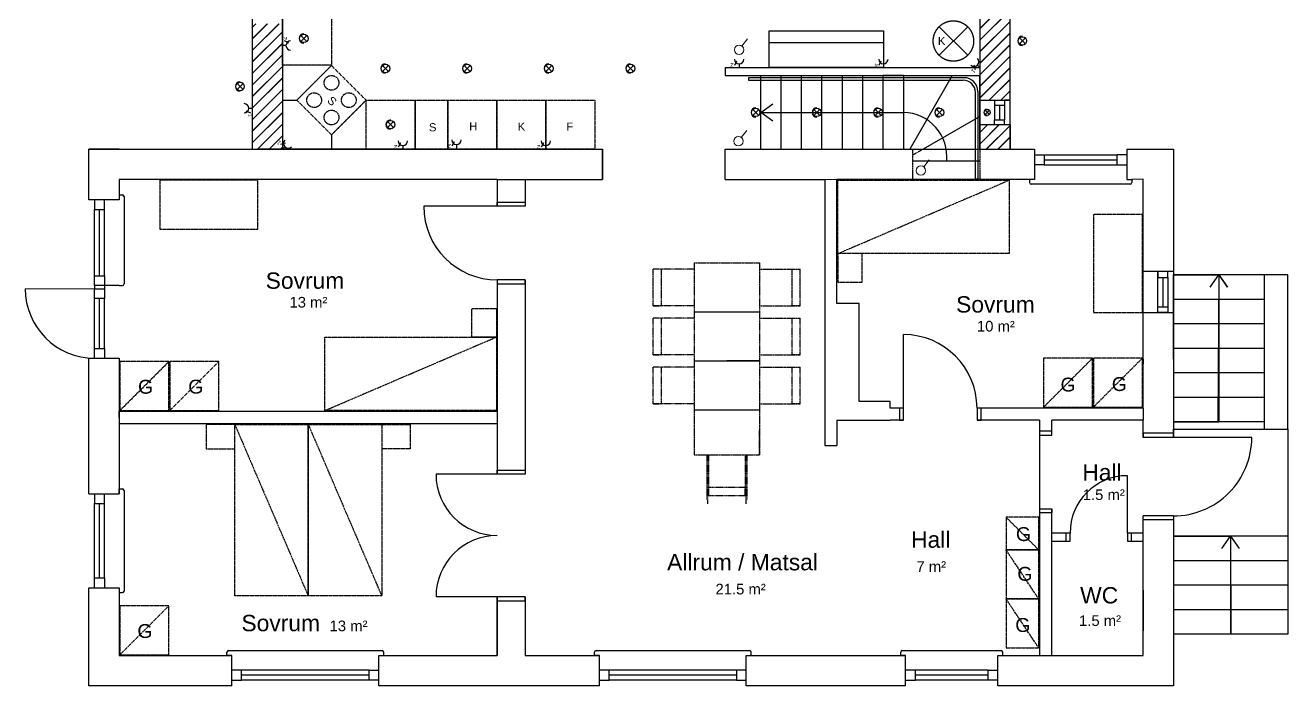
# Model space of a CAD drawing. Header units: millimetres. Extents: x -60009 to 113281, y -58228 to 411188.
# Drawn here: x 4912 to 20372, y 92131 to 100218 of the extents above; entities that cross this region are included whole.
import ezdxf

# ---------------------------------------------------------------- set-up
doc = ezdxf.new("R2010")
doc.units = ezdxf.units.MM
for name, pattern in [('ACAD_ISO02W100', [15, 12, -3]), ('DASHED', [19.05, 12.7, -6.35]), ('PHANTOM2', [31.75, 15.875, -3.175, 3.175, -3.175, 3.175, -3.175])]:
    doc.linetypes.add(name, pattern=pattern)
doc.layers.get('0').update_dxf_attribs({"color": 1})
for name, color, linetype in [('EL', 4, 'Continuous'), ('Grundritningar', 1, 'Continuous'), ('Mått', 4, 'Continuous'), ('Möbler', 4, 'PHANTOM2'), ('Rumsangivelser', 7, 'Continuous'), ('Rumsavdelare', 4, 'FENCELINE1'), ('Tillgänglighet', 7, 'ACAD_ISO02W100')]:
    doc.layers.add(name, color=color, linetype=linetype)
doc.styles.get("Standard").update_dxf_attribs({"font": 'Arial.ttf', "height": 170})
doc.linetypes.add('FENCELINE1', pattern='A,6.35,-2.54,[133,ltypeshp.shx,S=2.54,R=0,X=-2.54,Y=0],-2.54,25.4', length=36.83)
doc.dimstyles.new('ISO-25', dxfattribs={"dimscale": 10, "dimtxt": 2.5, "dimasz": 15, "dimexe": 10, "dimexo": 0.625, "dimgap": 15, "dimtad": 1, "dimlfac": 0.001, "dimtxsty": 'Standard', "dimblk": 'OBLIQUE', "dimblk1": 'OBLIQUE', "dimblk2": 'OBLIQUE', "dimcen": 20, "dimdle": 10, "dimadec": 0, "dimazin": 0, "dimtfac": 1, "dimtmove": 0, "dimatfit": 3, "dimldrblk": 'OPEN90', "dimfxl": 1, "dimarcsym": 0})

# ---------------------------------------------------------------- blocks, each defined once
blk = doc.blocks.new('_Oblique')
at = {"color": 0, "linetype": 'ByBlock', "lineweight": -2}
blk.add_line((-0.5, -0.5), (0.5, 0.5), dxfattribs=at)

msp = doc.modelspace()

# ---------------------------------------------------------------- hatches: boundary and pattern name
at = {"layer": 'Grundritningar'}
h = msp.add_hatch(dxfattribs=at)
h.set_pattern_fill('JIS_LC_20', color=256, scale=5)
h.set_pattern_definition([(45, (-1230.84, 75556.72), (-70.71068, 70.71068), []), (45, (-1228.84, 75556.72), (-70.71068, 70.71068), [])])
h.paths.add_polyline_path([(16971.675, 100750.643), (16601.675, 100750.643), (16601.675, 99300.643), (16971.675, 99300.643)])
h.paths.add_polyline_path([(16971.675, 98700.643), (16971.675, 99000.643), (16601.675, 99000.643), (16601.675, 98700.643)])
h = msp.add_hatch(dxfattribs=at)
h.set_pattern_fill('JIS_LC_20', color=256, scale=5)
h.set_pattern_definition([(45, (-1246.57, 75556.72), (-70.71068, 70.71068), []), (45, (-1244.57, 75556.72), (-70.71068, 70.71068), [])])
h.paths.add_polyline_path([(8061.675, 100235.643), (7691.675, 100235.643), (7691.675, 99710.643), (7691.675, 99107.951), (8061.675, 99107.951)])
h.paths.add_polyline_path([(8061.675, 99107.951), (7691.675, 99107.951), (7691.675, 98700.643), (8061.675, 98700.643)])

# ---------------------------------------------------------------- linework, layer by layer
at = {"layer": 'EL', "color": 4}
for p, q in [((8360.051, 100020.051), (8286.511, 100093.59)), ((8323.281, 100056.821), (8286.511, 100020.051)), ((8323.281, 100056.821), (8360.051, 100093.59)), ((17158.445, 99988.874), (17084.906, 100062.413)), ((17121.675, 100025.643), (17158.445, 100062.413)), ((8104.475, 99969.035), (8061.675, 99969.035)), ((8138.527, 99998.387), (8084.94, 100025.12)), ((17121.675, 100025.643), (17084.906, 99988.874)), ((9360.629, 99652.131), (9287.09, 99725.67)), ((9323.86, 99688.9), (9360.629, 99725.67)), ((10360.629, 99652.131), (10287.09, 99725.67)), ((10323.86, 99688.9), (10360.629, 99725.67)), ((11360.629, 99652.131), (11287.09, 99725.67)), ((11323.86, 99688.9), (11360.629, 99725.67)), ((12360.629, 99652.131), (12287.09, 99725.67)), ((12323.86, 99688.9), (12360.629, 99725.67)), ((13623.288, 99777.495), (13596.555, 99723.907)), ((13652.64, 99743.443), (13652.64, 99700.643)), ((15390.216, 99777.495), (15363.483, 99723.907)), ((15419.568, 99743.443), (15419.568, 99700.643)), ((16526.578, 99734.231), (16545.567, 99677.435)), ((16571.411, 99730.907), (16601.675, 99700.643)), ((9323.86, 99688.9), (9287.09, 99652.131)), ((10323.86, 99688.9), (10287.09, 99652.131)), ((11323.86, 99688.9), (11287.09, 99652.131)), ((12323.86, 99688.9), (12287.09, 99652.131)), ((7578.445, 99431.373), (7504.906, 99504.913)), ((7541.675, 99468.143), (7504.906, 99431.373)), ((7541.675, 99468.143), (7578.445, 99504.913)), ((7614.823, 99171.291), (7668.411, 99144.558)), ((7648.875, 99200.643), (7691.675, 99200.643)), ((13893.445, 99113.873), (13819.906, 99187.413)), ((13856.675, 99150.643), (13819.906, 99113.873)), ((13856.675, 99150.643), (13893.445, 99187.413)), ((14643.445, 99113.873), (14569.906, 99187.413)), ((14606.675, 99150.643), (14569.906, 99113.873)), ((14606.675, 99150.643), (14643.445, 99187.413)), ((15393.445, 99113.873), (15319.906, 99187.413)), ((15356.675, 99150.643), (15319.906, 99113.873)), ((15356.675, 99150.643), (15393.445, 99187.413)), ((16143.445, 99113.873), (16069.906, 99187.413)), ((16106.676, 99150.643), (16069.906, 99113.873)), ((16106.676, 99150.643), (16143.445, 99187.413)), ((16717.414, 99124.904), (16665.937, 99176.382)), ((16691.675, 99150.643), (16665.937, 99124.904)), ((16691.675, 99150.643), (16717.414, 99176.382)), ((9422.709, 98963.874), (9349.17, 99037.413)), ((9385.939, 99000.643), (9349.17, 98963.874)), ((9385.939, 99000.643), (9422.709, 99037.413)), ((10162.719, 98791.398), (10135.986, 98737.811)), ((8095.263, 98775.74), (8038.468, 98756.751)), ((8091.939, 98730.907), (8061.675, 98700.643)), ((9506.588, 98777.495), (9479.854, 98723.907)), ((9535.939, 98743.443), (9535.939, 98700.643)), ((10192.071, 98757.347), (10192.071, 98714.547)), ((11256.588, 98777.495), (11229.855, 98723.907)), ((11285.94, 98743.443), (11285.94, 98700.643))]:
    msp.add_line(p, q, dxfattribs=at)
at = {"layer": 'EL', "color": 4, "lineweight": 13}
for p, q in [((13687.564, 99962.622), (13754.694, 100049.698)), ((13679.17, 98842.856), (13746.3, 98929.931)), ((15914.068, 98484.374), (15981.198, 98571.45))]:
    msp.add_line(p, q, dxfattribs=at)
at = {"layer": 'EL', "color": 4}
for centre, radius in [((8323.281, 100056.821), 52), ((17121.675, 100025.643), 52), ((9323.86, 99688.9), 52), ((10323.86, 99688.9), 52), ((11323.86, 99688.9), 52), ((12323.86, 99688.9), 52), ((7541.675, 99468.143), 52), ((13856.675, 99150.643), 52), ((14606.675, 99150.643), 52), ((15356.675, 99150.643), 52), ((16106.676, 99150.643), 52), ((16691.675, 99150.643), 36.4), ((9385.939, 99000.643), 52)]:
    msp.add_circle(centre, radius, dxfattribs=at)
at = {"layer": 'EL', "color": 4, "lineweight": 13}
for centre in [(13652.64, 99917.322), (13644.245, 98797.555), (15879.144, 98439.074)]:
    msp.add_circle(centre, 57.2, dxfattribs=at)
at = {"layer": 'EL', "color": 4}
for centre, radius, start, end in [((8161.675, 99969.035), 57.2, 90, 270), ((8323.281, 100056.821), 57.2, 90, 270), ((17121.675, 100025.643), 57.2, 90, 270), ((9323.86, 99688.9), 57.2, 90, 270), ((10323.86, 99688.9), 57.2, 90, 270), ((11323.86, 99688.9), 57.2, 90, 270), ((12323.86, 99688.9), 57.2, 90, 270), ((13652.64, 99800.643), 57.2, 180, 0), ((15419.568, 99800.643), 57.2, 180, 0), ((16530.965, 99771.354), 57.2, 225, 45), ((7541.675, 99468.143), 57.2, 90, 270), ((7591.675, 99200.643), 57.2, 270, 90), ((13856.675, 99150.643), 57.2, 90, 270), ((14606.675, 99150.643), 57.2, 90, 270), ((15356.675, 99150.643), 57.2, 90, 270), ((16106.676, 99150.643), 57.2, 90, 270), ((16691.675, 99150.643), 40.04, 90, 270), ((9385.939, 99000.643), 57.2, 90, 270), ((8132.386, 98771.354), 57.2, 135, 315), ((9535.939, 98800.643), 57.2, 180, 0), ((10192.071, 98814.547), 57.2, 180, 0), ((11285.94, 98800.643), 57.2, 180, 0)]:
    msp.add_arc(centre, radius, start, end, dxfattribs=at)
at = {"layer": 'Grundritningar', "ltscale": 100}
for p, q in [((7691.675, 103570.643), (7691.675, 98700.643)), ((8061.675, 103200.643), (8061.675, 98700.643)), ((7691.675, 102190.643), (7691.675, 99710.643)), ((16971.675, 99300.643), (16971.675, 101850.754)), ((13481.675, 99700.643), (16601.675, 99700.643)), ((13481.675, 99700.643), (13481.675, 99600.643)), ((13481.675, 99600.643), (16601.675, 99600.643)), ((16601.675, 99300.643), (16971.675, 99300.643)), ((16601.675, 99000.643), (16971.675, 99000.643)), ((6061.675, 98700.643), (5691.675, 98700.643)), ((6061.675, 98700.643), (9485.939, 98700.643)), ((9511.916, 98700.643), (7753.916, 98700.643)), ((11981.675, 98700.643), (11981.675, 98330.643)), ((11981.675, 98330.643), (11981.675, 98700.643)), ((13481.675, 98330.643), (13481.675, 98700.643)), ((18400.599, 98700.643), (18971.675, 98700.643)), ((13481.675, 98330.643), (14701.675, 98330.643)), ((18601.675, 98331.48), (18460.599, 98330.643))]:
    msp.add_line(p, q, dxfattribs=at)
at = {"layer": 'Grundritningar'}
for p, q in [((16971.675, 98700.643), (16971.699, 103570.643)), ((16601.675, 103200.643), (16601.675, 98700.643)), ((13481.675, 99600.643), (16601.675, 99600.643)), ((13917.675, 98700.643), (13917.675, 99600.643)), ((14167.675, 98700.643), (14167.675, 99600.643)), ((14417.675, 98700.643), (14417.675, 99600.643)), ((14667.675, 98700.643), (14667.675, 99600.643)), ((14917.675, 98700.643), (14917.675, 99600.643)), ((15167.675, 98700.643), (15167.675, 99600.643)), ((15417.675, 98700.643), (15417.675, 99600.643)), ((15667.675, 99600.643), (15417.675, 99600.643)), ((15667.675, 99600.643), (15667.675, 98700.643)), ((16261.489, 99600.643), (15744.361, 98700.643)), ((16601.675, 98700.643), (16601.675, 99600.643)), ((16781.675, 99300.643), (16781.675, 99060.643)), ((16781.675, 99300.643), (16781.675, 99240.643)), ((16901.675, 99300.643), (16901.675, 99240.643)), ((16901.675, 99300.643), (16901.675, 99060.643)), ((16601.675, 99101.496), (15907.378, 98700.643)), ((16781.675, 99240.643), (16901.675, 99240.643)), ((16841.675, 99240.643), (16841.675, 99060.643)), ((16781.675, 99000.643), (16781.675, 99060.643)), ((16781.675, 99060.643), (16901.675, 99060.643)), ((16901.675, 99000.643), (16901.675, 99060.643)), ((16971.675, 99000.643), (16971.675, 98700.643)), ((11381.675, 98700.643), (11331.675, 98700.643)), ((15160.675, 98700.643), (15410.675, 98700.643)), ((16601.675, 98700.643), (17270.599, 98700.643)), ((17270.599, 98700.643), (17270.599, 98330.643)), ((18400.599, 98700.643), (18400.599, 98330.643)), ((18400.599, 98700.643), (18400.599, 98630.643)), ((17270.599, 98630.643), (17390.599, 98630.643)), ((17390.599, 98510.643), (17270.599, 98510.643)), ((17390.599, 98630.643), (17390.599, 98510.643)), ((17390.599, 98630.643), (18280.599, 98630.643)), ((17390.599, 98570.643), (18280.599, 98570.643)), ((17390.599, 98510.643), (18280.599, 98510.643)), ((18400.599, 98630.643), (18280.599, 98630.643)), ((18280.599, 98630.643), (18280.599, 98510.643)), ((18280.599, 98510.643), (18400.599, 98510.643)), ((10691.675, 98330.643), (6061.675, 98330.643)), ((6061.675, 98330.643), (6061.675, 98080.643)), ((6061.675, 98330.643), (6061.675, 98080.643)), ((10691.675, 98330.643), (10691.675, 98000.643)), ((10691.675, 98330.643), (11031.675, 98330.643)), ((10691.675, 98330.643), (10691.675, 98000.643)), ((11031.675, 98330.643), (11031.675, 98000.643)), ((11031.675, 98330.643), (11981.675, 98330.643)), ((14701.675, 98330.643), (14851.675, 98331.48)), ((14701.675, 98330.643), (14701.675, 95070.643)), ((14851.675, 96810.643), (14851.675, 98331.48)), ((14851.675, 98331.48), (17210.599, 98331.48)), ((17270.599, 98330.643), (17210.599, 98330.643)), ((17210.599, 98330.643), (17210.599, 98290.643)), ((18400.599, 98330.643), (18460.599, 98330.643)), ((18460.599, 98330.643), (18460.599, 98290.643)), ((18601.675, 97730.643), (18601.675, 98331.48)), ((18440.599, 98270.643), (17230.599, 98270.643)), ((6061.675, 98080.643), (5691.675, 98080.643)), ((5761.675, 98080.643), (5761.675, 97960.643)), ((5881.675, 97960.643), (5881.675, 98080.643)), ((6061.675, 98140.643), (6101.675, 98140.643)), ((6121.675, 98120.643), (6121.675, 97050.643)), ((10691.675, 98000.643), (10691.675, 98050.643)), ((10691.675, 98050.643), (11031.675, 98050.643)), ((11031.675, 98050.643), (11031.675, 98000.643)), ((5761.675, 97960.643), (5881.675, 97960.643)), ((5761.675, 97150.643), (5761.675, 97960.643)), ((5821.675, 97150.643), (5821.675, 97960.643)), ((5881.675, 97150.643), (5881.675, 97960.643)), ((10691.675, 98000.643), (9791.675, 98000.643)), ((11031.675, 98000.643), (10691.675, 98000.643)), ((18601.675, 95530.643), (18601.675, 97730.643)), ((18601.675, 95530.643), (18601.675, 97730.643)), ((18601.675, 97499.807), (18601.675, 97559.807)), ((5761.675, 97030.643), (5761.675, 97150.643)), ((5761.675, 97150.643), (5881.675, 97150.643)), ((5881.675, 97150.643), (5881.675, 97030.643)), ((10691.675, 97100.643), (10691.675, 94720.643)), ((10691.675, 97100.643), (10691.675, 97050.643)), ((11031.675, 97100.643), (10691.675, 97100.643)), ((11031.675, 97100.643), (11031.675, 94720.643)), ((11031.675, 97050.643), (11031.675, 97100.643)), ((18971.675, 97200.643), (18601.675, 97200.643)), ((18781.675, 96700.643), (18781.675, 97200.643)), ((18781.675, 97200.643), (18781.675, 97130.643)), ((18781.675, 97130.643), (18901.675, 97130.643)), ((18841.675, 97130.643), (18841.675, 96770.643)), ((18901.675, 97130.643), (18901.675, 97200.643)), ((18901.675, 97130.643), (18901.675, 96770.643)), ((20081.675, 97160.643), (18971.675, 97160.643)), ((18971.675, 96130.643), (18971.675, 97160.643)), ((18971.675, 97160.643), (19526.675, 97160.643)), ((20371.675, 97160.643), (20081.675, 97160.643)), ((20081.675, 97160.643), (20081.675, 95272.198)), ((20081.675, 97160.643), (20081.675, 96860.643)), ((20371.675, 95272.198), (20371.675, 97160.643)), ((6061.675, 97030.643), (5761.675, 97030.643)), ((5761.675, 97030.643), (5761.675, 96990.643)), ((5761.675, 96990.643), (5881.675, 96990.643)), ((5761.675, 96870.643), (5761.675, 96990.643)), ((5881.675, 97030.643), (5881.675, 96990.643)), ((5881.675, 96990.643), (5881.675, 96870.643)), ((6061.675, 97030.643), (6101.675, 97030.643)), ((10691.675, 97050.643), (11031.675, 97050.643)), ((5881.675, 96870.643), (5761.675, 96870.643)), ((5761.675, 96260.643), (5761.675, 96870.643)), ((5821.675, 96260.643), (5821.675, 96870.643)), ((5881.675, 96260.643), (5881.675, 96870.643)), ((15121.675, 96810.643), (14851.675, 96810.643)), ((15121.675, 95610.643), (15121.675, 96810.643)), ((20081.675, 96860.643), (18971.675, 96860.643)), ((20081.675, 96860.643), (20081.675, 96560.643)), ((18601.675, 96700.643), (18971.675, 96700.643)), ((18781.675, 96700.643), (18781.675, 96770.643)), ((18781.675, 96770.643), (18901.675, 96770.643)), ((18901.675, 96700.643), (18781.675, 96700.643)), ((18901.675, 96770.643), (18901.675, 96700.643)), ((20081.675, 96560.643), (18971.675, 96560.643)), ((20081.675, 96560.643), (20081.675, 96260.643)), ((15666.402, 95530.643), (15666.402, 96430.643)), ((5761.675, 96140.643), (5761.675, 96260.643)), ((5761.675, 96260.643), (5881.675, 96260.643)), ((5881.675, 96260.643), (5881.675, 96140.643)), ((20081.675, 96260.643), (18971.675, 96260.643)), ((20081.675, 96260.643), (20081.675, 95960.643)), ((5691.675, 96140.643), (6061.675, 96140.643)), ((6061.675, 96140.643), (6061.675, 94480.643)), ((18601.675, 96130.643), (18601.675, 96070.643)), ((20081.675, 95960.643), (18971.675, 95960.643)), ((20081.675, 95960.643), (20081.675, 95660.643)), ((15501.675, 95610.643), (15121.675, 95610.643)), ((15501.675, 95530.643), (15501.675, 95610.643)), ((20081.675, 95660.643), (18971.675, 95660.643)), ((20081.675, 95660.643), (20081.675, 95360.643)), ((6061.675, 95415.643), (6061.675, 95490.643)), ((6061.675, 95490.643), (10691.675, 95490.643)), ((6061.675, 95490.643), (6061.675, 95420.643)), ((6061.675, 95450.643), (6061.675, 95415.643)), ((6061.675, 95415.643), (6061.675, 95340.643)), ((15666.402, 95530.643), (15501.675, 95530.643)), ((15666.402, 95530.643), (15616.402, 95530.643)), ((15616.402, 95530.643), (15616.402, 95380.643)), ((15666.402, 95380.643), (15666.402, 95530.643)), ((18601.675, 95530.643), (16566.402, 95530.643)), ((16566.402, 95530.643), (16566.402, 95380.643)), ((16616.402, 95530.643), (16566.402, 95530.643)), ((16616.402, 95380.643), (16616.402, 95530.643)), ((18601.675, 95530.643), (18601.675, 95380.643)), ((6061.675, 95340.643), (10691.675, 95340.643)), ((14851.675, 95380.643), (14851.675, 95070.643)), ((14851.675, 95380.643), (15501.675, 95380.643)), ((15666.402, 95380.643), (15501.675, 95380.643)), ((15616.402, 95380.643), (15666.402, 95380.643)), ((17331.675, 95380.643), (16566.402, 95380.643)), ((16566.402, 95380.643), (16616.402, 95380.643)), ((17331.675, 95380.643), (17331.675, 95197.669)), ((17481.675, 95247.669), (17331.675, 95247.669)), ((17331.675, 95247.669), (17331.675, 95197.669)), ((17481.675, 95197.669), (17481.675, 95380.643)), ((18601.675, 95380.643), (17481.675, 95380.643)), ((17481.675, 95197.669), (17481.675, 95247.669)), ((18601.675, 95172.198), (18601.675, 95380.643)), ((20081.675, 95360.643), (18971.675, 95360.643)), ((18971.675, 95360.643), (19526.675, 95360.643)), ((18971.675, 95172.198), (18971.675, 95272.198)), ((18971.675, 95272.198), (20371.675, 95272.198)), ((20371.675, 95272.198), (20371.675, 93960.643)), ((17331.675, 95197.669), (17481.675, 95197.669)), ((18971.675, 95222.198), (18601.675, 95222.198)), ((18601.675, 95222.198), (18601.675, 95172.198)), ((18971.675, 95172.198), (18601.675, 95172.198)), ((18971.675, 95172.198), (18971.675, 95222.198)), ((19930.959, 95172.198), (18971.675, 95172.198)), ((14701.675, 95070.643), (14851.675, 95070.643)), ((10691.675, 94720.643), (10691.675, 94770.643)), ((10691.675, 94770.643), (11031.675, 94770.643)), ((11031.675, 94770.643), (11031.675, 94720.643)), ((10691.675, 94720.643), (9941.675, 94720.643)), ((11031.675, 94720.643), (10691.675, 94720.643)), ((18407.963, 94000.643), (18407.963, 94702.643)), ((5691.675, 94480.643), (6061.675, 94480.643)), ((5691.675, 94480.643), (5761.675, 94480.643)), ((5761.675, 94480.643), (5761.675, 94360.643)), ((5881.675, 94360.643), (5881.675, 94480.643)), ((6061.675, 94480.643), (6061.675, 94540.643)), ((6061.675, 94540.643), (6101.675, 94540.643)), ((6121.675, 94520.643), (6121.675, 93290.643)), ((5761.675, 94360.643), (5881.675, 94360.643)), ((5761.675, 93450.643), (5761.675, 94360.643)), ((5821.675, 93450.643), (5821.675, 94360.643)), ((5881.675, 93450.643), (5881.675, 94360.643)), ((17331.675, 94297.669), (17331.675, 92500.643)), ((17331.675, 94297.669), (17481.675, 94297.669)), ((17481.675, 94247.669), (17331.675, 94247.669)), ((17481.675, 92500.643), (17481.675, 94297.669)), ((17481.675, 94297.669), (17481.675, 94247.669)), ((18601.675, 92500.643), (18601.675, 94210.643)), ((18971.675, 94210.643), (18601.675, 94210.643)), ((18601.675, 94160.643), (18601.675, 94210.643)), ((18971.675, 94160.643), (18601.675, 94160.643)), ((18971.675, 94210.643), (18971.675, 94160.643)), ((17705.963, 94000.643), (17481.675, 94000.643)), ((17705.963, 94000.643), (17655.963, 94000.643)), ((17655.963, 94000.643), (17655.963, 93900.643)), ((17705.963, 93900.643), (17705.963, 94000.643)), ((18601.675, 94000.643), (18407.963, 94000.643)), ((18407.963, 94000.643), (18407.963, 93900.643)), ((18457.963, 93900.643), (18457.963, 94000.643)), ((17481.675, 93900.643), (17705.963, 93900.643)), ((17655.963, 93900.643), (17705.963, 93900.643)), ((18407.963, 93900.643), (18601.675, 93900.643)), ((18407.963, 93900.643), (18457.963, 93900.643)), ((20371.675, 93960.643), (18971.675, 93960.643)), ((18971.675, 93960.643), (19671.675, 93960.643)), ((20371.675, 93960.643), (20371.675, 93660.643)), ((20371.675, 93660.643), (18971.675, 93660.643)), ((20371.675, 93660.643), (20371.675, 93360.643)), ((5761.675, 93330.643), (5761.675, 93450.643)), ((5761.675, 93450.643), (5881.675, 93450.643)), ((5881.675, 93450.643), (5881.675, 93330.643)), ((5691.675, 93330.643), (6061.675, 93330.643)), ((5691.675, 93330.643), (5761.675, 93330.643)), ((6061.675, 93330.643), (6061.675, 92500.643)), ((6061.675, 93330.643), (6061.675, 93270.643)), ((6061.675, 93270.643), (6101.675, 93270.643)), ((18601.675, 93302.643), (18601.675, 92802.643)), ((20371.675, 93360.643), (18971.675, 93360.643)), ((20371.675, 93360.643), (20371.675, 93060.643)), ((10691.675, 93220.643), (9941.675, 93220.643)), ((10691.675, 93220.643), (10691.675, 92500.643)), ((10691.675, 92500.643), (10691.675, 93220.643)), ((10691.675, 93220.643), (10691.675, 93170.643)), ((11031.675, 93220.643), (10691.675, 93220.643)), ((10691.675, 93170.643), (11031.675, 93170.643)), ((11031.675, 93220.643), (11031.675, 92500.643)), ((11031.675, 93170.643), (11031.675, 93220.643)), ((20371.675, 93060.643), (18971.675, 93060.643)), ((20371.675, 93060.643), (20371.675, 92760.643)), ((20371.675, 92760.643), (18971.675, 92760.643)), ((6061.675, 92500.643), (7441.675, 92500.643)), ((7381.675, 92500.643), (7381.675, 92540.643)), ((7441.675, 92500.643), (7381.675, 92500.643)), ((7401.675, 92560.643), (9281.675, 92560.643)), ((7441.675, 92130.643), (7441.675, 92500.643)), ((9241.675, 92500.643), (10691.675, 92500.643)), ((9241.675, 92130.643), (9241.675, 92500.643)), ((9241.675, 92500.643), (9301.675, 92500.643)), ((9301.675, 92500.643), (9301.675, 92540.643)), ((11031.675, 92500.643), (11941.675, 92500.643)), ((11881.675, 92500.643), (11881.675, 92540.643)), ((11941.675, 92500.643), (11881.675, 92500.643)), ((11901.675, 92560.643), (13781.675, 92560.643)), ((11941.675, 92130.643), (11941.675, 92500.643)), ((13741.675, 92500.643), (15691.675, 92500.643)), ((13741.675, 92130.643), (13741.675, 92500.643)), ((13741.675, 92500.643), (13801.675, 92500.643)), ((13801.675, 92500.643), (13801.675, 92540.643)), ((15631.675, 92500.643), (15631.675, 92540.643)), ((15691.675, 92500.643), (15631.675, 92500.643)), ((15651.675, 92560.643), (16861.675, 92560.643)), ((15691.675, 92130.643), (15691.675, 92500.643)), ((16821.675, 92500.643), (17331.675, 92500.643)), ((16821.675, 92130.643), (16821.675, 92500.643)), ((16821.675, 92500.643), (16881.675, 92500.643)), ((16881.675, 92500.643), (16881.675, 92540.643)), ((17331.675, 92500.643), (17481.675, 92500.643)), ((17481.675, 92500.643), (18601.675, 92500.643)), ((7561.675, 92320.643), (7441.675, 92320.643)), ((7561.675, 92200.643), (7561.675, 92320.643)), ((9121.675, 92320.643), (7561.675, 92320.643)), ((9121.675, 92200.643), (9121.675, 92320.643)), ((9121.675, 92320.643), (9241.675, 92320.643)), ((12061.675, 92320.643), (11941.675, 92320.643)), ((12061.675, 92200.643), (12061.675, 92320.643)), ((13621.675, 92320.643), (12061.675, 92320.643)), ((13741.675, 92320.643), (13621.675, 92320.643)), ((13621.675, 92320.643), (13621.675, 92200.643)), ((13741.675, 92200.643), (13741.675, 92320.643)), ((15811.675, 92320.643), (15691.675, 92320.643)), ((15811.675, 92200.643), (15811.675, 92320.643)), ((16701.675, 92320.643), (15811.675, 92320.643)), ((16701.675, 92200.643), (16701.675, 92320.643)), ((16701.675, 92320.643), (16821.675, 92320.643)), ((7441.675, 92130.643), (7441.675, 92200.643)), ((7441.675, 92200.643), (7561.675, 92200.643)), ((9121.675, 92260.643), (7561.675, 92260.643)), ((9121.675, 92200.643), (7561.675, 92200.643)), ((9241.675, 92200.643), (9121.675, 92200.643)), ((11941.675, 92130.643), (11941.675, 92200.643)), ((11941.675, 92200.643), (12061.675, 92200.643)), ((13621.675, 92260.643), (12061.675, 92260.643)), ((13621.675, 92200.643), (12061.675, 92200.643)), ((13621.675, 92200.643), (13741.675, 92200.643)), ((15691.675, 92130.643), (15691.675, 92200.643)), ((15691.675, 92200.643), (15811.675, 92200.643)), ((16701.675, 92260.643), (15811.675, 92260.643)), ((16701.675, 92200.643), (15811.675, 92200.643)), ((16821.675, 92200.643), (16701.675, 92200.643))]:
    msp.add_line(p, q, dxfattribs=at)
at = {"layer": 'Grundritningar', "linetype": 'DASHED', "ltscale": 0.05}
for p, q in [((15777.675, 98700.643), (15777.675, 98331.48)), ((15907.378, 98700.643), (15777.675, 98625.759)), ((15777.676, 98700.644), (16601.676, 98700.644)), ((16601.675, 98700.643), (16601.675, 98331.48)), ((16601.675, 98554.643), (15777.675, 98554.643))]:
    msp.add_line(p, q, dxfattribs=at)
at = {"layer": 'Grundritningar', "lineweight": 13}
msp.add_line((4911.675, 96990.643), (5761.675, 96990.643), dxfattribs=at)
at = {"layer": 'Grundritningar'}
for points in [[(5691.675, 98080.643), (5691.675, 98700.643), (11981.675, 98700.643)], [(13481.675, 98700.643), (15777.675, 98700.643)], [(18971.675, 98700.643), (18971.675, 95172.198)], [(5691.675, 94480.643), (5691.675, 96140.643)], [(18971.675, 94210.643), (18971.675, 92130.643), (16821.675, 92130.643)], [(7441.675, 92130.643), (5691.675, 92130.643), (5691.675, 93330.643)], [(11941.675, 92130.643), (9241.675, 92130.643)], [(15691.675, 92130.643), (13741.675, 92130.643)]]:
    msp.add_lwpolyline(points, dxfattribs=at)
for centre, radius, start, end in [((15655.243, 98608.297), 542.489, 354.3239999, 88.6868406), ((17230.599, 98290.643), 20, 180, 270), ((18440.599, 98290.643), 20, 270, 0), ((6101.675, 98120.643), 20, 0, 90), ((10691.675, 98000.643), 900, 180, 270), ((6101.675, 97050.643), 20, 270, 0), ((15666.402, 95530.643), 900, 0, 90), ((18972.473, 95169.134), 958.491, 269.95234, 0.1831397), ((10691.675, 94720.643), 750, 180, 270), ((18407.963, 94000.643), 702, 90, 180), ((6101.675, 94520.643), 20, 0, 90), ((10691.675, 93220.643), 750, 90, 180), ((6101.675, 93290.643), 20, 270, 0), ((7401.675, 92540.643), 20, 90, 180), ((9281.675, 92540.643), 20, 0, 90), ((11901.675, 92540.643), 20, 90, 180), ((13781.675, 92540.643), 20, 0, 90), ((15651.675, 92540.643), 20, 90, 180), ((16861.675, 92540.643), 20, 0, 90)]:
    msp.add_arc(centre, radius, start, end, dxfattribs=at)
at = {"layer": 'Grundritningar', "ltscale": 100}
msp.add_arc((5761.675, 96990.643), 850, 180, 270, dxfattribs=at)
at = {"layer": 'Mått'}
for p, q in [((15806.646, 98642.486), (15806.646, 98642.486)), ((18971.675, 98700.643), (18971.675, 98700.643)), ((8376.675, 95330.643), (8376.675, 93230.643))]:
    msp.add_line(p, q, dxfattribs=at)
at = {"layer": 'Möbler', "ltscale": 100}
for p, q in [((16102.666, 100199.737), (16452.684, 99849.719)), ((16102.666, 99849.719), (16452.684, 100199.737)), ((14019.568, 100000.643), (14019.568, 100150.643)), ((14019.568, 100150.643), (15419.568, 100150.643)), ((14019.568, 100150.643), (15419.568, 100150.643)), ((15419.568, 100150.643), (15419.568, 100000.643)), ((14019.568, 99700.643), (14019.568, 100000.643)), ((15419.568, 100000.643), (14019.568, 100000.643)), ((15419.568, 100000.643), (15419.568, 99700.643)), ((8661.675, 99724.907), (8061.675, 99729.035)), ((8237.411, 99300.643), (8661.675, 99724.907)), ((15419.568, 99700.643), (14019.568, 99700.643)), ((8061.675, 99300.643), (8237.411, 99300.643)), ((9085.939, 99300.643), (8661.675, 98876.379)), ((9685.939, 99300.643), (9685.939, 98700.643)), ((16971.675, 99300.643), (16901.675, 99300.643)), ((8661.675, 98876.379), (8661.675, 98700.643)), ((6130.263, 98700.643), (8130.263, 98700.643))]:
    msp.add_line(p, q, dxfattribs=at)
at = {"layer": 'Möbler'}
for p, q in [((6561.675, 98320.643), (6561.675, 97720.643)), ((7761.675, 98320.643), (6561.675, 98320.643)), ((7761.675, 97720.643), (7761.675, 98320.643)), ((14861.675, 98321.48), (16961.675, 98321.48)), ((14861.675, 97421.48), (14861.675, 98321.48)), ((14861.675, 97421.48), (16961.675, 98321.48)), ((16961.675, 98321.48), (16961.675, 97421.48)), ((18591.675, 97900.643), (17991.675, 97900.643)), ((17991.675, 97900.643), (17991.675, 96700.643)), ((18591.675, 96700.643), (18591.675, 97900.643)), ((6561.675, 97720.643), (7761.675, 97720.643)), ((16961.675, 97421.48), (14861.675, 97421.48)), ((14861.675, 97421.48), (14861.675, 97071.48)), ((15161.675, 97071.48), (15161.675, 97421.48)), ((14861.675, 97071.48), (15161.675, 97071.48)), ((10381.675, 96400.643), (10381.675, 96750.643)), ((10381.675, 96750.643), (10681.675, 96750.643)), ((10681.675, 96750.643), (10681.675, 96400.643)), ((17991.675, 96700.643), (18591.675, 96700.643)), ((8581.675, 96400.643), (10681.675, 96400.643)), ((8581.675, 95500.643), (8581.675, 96400.643)), ((8581.675, 95500.643), (10681.675, 96400.643)), ((10681.675, 96400.643), (10381.675, 96400.643)), ((10681.675, 96400.643), (10681.675, 95500.643)), ((6671.675, 96100.643), (6071.675, 96100.643)), ((6071.675, 96100.643), (6071.675, 95500.643)), ((6671.675, 96100.643), (6071.675, 95500.643)), ((6671.675, 95500.643), (6671.675, 96100.643)), ((7281.675, 96100.643), (6681.675, 96100.643)), ((6681.675, 96100.643), (6681.675, 95500.643)), ((6681.675, 95500.643), (7281.675, 96100.643)), ((7281.675, 95500.643), (7281.675, 96100.643)), ((17981.675, 96140.643), (17381.675, 96140.643)), ((17381.675, 96140.643), (17381.675, 95540.643)), ((17981.675, 96140.643), (17381.675, 95540.643)), ((17981.675, 95540.643), (17981.675, 96140.643)), ((18591.675, 96140.643), (17991.675, 96140.643)), ((17991.675, 96140.643), (17991.675, 95540.643)), ((17991.675, 95540.643), (18591.675, 96140.643)), ((18591.675, 95540.643), (18591.675, 96140.643)), ((6071.675, 95500.643), (6671.675, 95500.643)), ((6681.675, 95500.643), (7281.675, 95500.643)), ((10681.675, 95500.643), (8581.675, 95500.643)), ((17381.675, 95540.643), (17981.675, 95540.643)), ((17991.675, 95540.643), (18591.675, 95540.643)), ((7476.675, 95330.643), (7126.675, 95330.643)), ((7126.675, 95330.643), (7126.675, 95030.643)), ((7476.675, 93230.643), (7476.675, 95330.643)), ((7476.675, 95330.643), (8376.675, 95330.643)), ((7476.675, 95330.643), (8376.675, 93230.643)), ((8376.675, 93230.643), (8376.675, 95330.643)), ((8376.675, 95330.643), (9276.675, 95330.643)), ((8376.675, 95330.643), (9276.675, 93230.643)), ((9276.675, 95330.643), (9276.675, 93230.643)), ((9276.675, 95330.643), (9626.675, 95330.643)), ((9626.675, 95330.643), (9626.675, 95030.643)), ((7126.675, 95030.643), (7476.675, 95030.643)), ((9626.675, 95030.643), (9276.675, 95030.643)), ((17321.676, 94194.363), (16921.676, 94194.363)), ((16921.676, 94194.363), (16921.676, 93794.363)), ((17321.676, 93794.363), (16921.676, 94194.363)), ((17321.676, 93794.363), (17321.676, 94194.363)), ((17321.675, 93794.363), (16921.675, 93794.363)), ((16921.675, 93794.363), (16921.675, 93194.363)), ((17321.675, 93194.363), (16921.675, 93794.363)), ((16921.676, 93794.363), (17321.676, 93794.363)), ((17321.675, 93194.363), (17321.675, 93794.363)), ((8376.675, 93230.643), (7476.675, 93230.643)), ((9276.675, 93230.643), (8376.675, 93230.643)), ((6671.675, 93110.643), (6071.675, 93110.643)), ((6071.675, 93110.643), (6071.675, 92510.643)), ((6671.675, 93110.643), (6071.675, 92510.643)), ((6671.675, 92510.643), (6671.675, 93110.643)), ((17321.675, 93194.363), (16921.675, 93194.363)), ((16921.675, 93194.363), (16921.675, 92594.363)), ((17321.675, 92594.363), (16921.675, 93194.363)), ((16921.675, 93194.363), (17321.675, 93194.363)), ((17321.675, 92594.363), (17321.675, 93194.363)), ((6071.675, 92510.643), (6671.675, 92510.643)), ((16921.675, 92594.363), (17321.675, 92594.363))]:
    msp.add_line(p, q, dxfattribs=at)
at = {"layer": 'Möbler', "ltscale": 0.5}
for p, q in [((13101.675, 97307.252), (13901.675, 97307.252)), ((13101.675, 97307.252), (13101.675, 94957.252)), ((13901.675, 97307.252), (13901.675, 94957.252)), ((12601.675, 96782.252), (12601.675, 97232.252)), ((13101.675, 97232.252), (12601.675, 97232.252)), ((12701.675, 96782.252), (12701.675, 97232.252)), ((13901.675, 97232.252), (14401.675, 97232.252)), ((14301.675, 96782.252), (14301.675, 97232.252)), ((14401.675, 96782.252), (14401.675, 97232.252)), ((13101.675, 96782.252), (12601.675, 96782.252)), ((12601.675, 96782.252), (12701.675, 96782.252)), ((13901.675, 96782.252), (14401.675, 96782.252)), ((14401.675, 96782.252), (14301.675, 96782.252)), ((12601.675, 96182.252), (12601.675, 96632.252)), ((13101.675, 96632.252), (12601.675, 96632.252)), ((12701.675, 96182.252), (12701.675, 96632.252)), ((13901.675, 96632.252), (14401.675, 96632.252)), ((14301.675, 96182.252), (14301.675, 96632.252)), ((14401.675, 96182.252), (14401.675, 96632.252)), ((13101.675, 96182.252), (12601.675, 96182.252)), ((12601.675, 96182.252), (12701.675, 96182.252)), ((13901.675, 96182.252), (14401.675, 96182.252)), ((14401.675, 96182.252), (14301.675, 96182.252)), ((12601.675, 95582.252), (12601.675, 96032.252)), ((13101.675, 96032.252), (12601.675, 96032.252)), ((12701.675, 95582.252), (12701.675, 96032.252)), ((13101.675, 96107.252), (13101.675, 96032.252)), ((13901.675, 96032.252), (14401.675, 96032.252)), ((14301.675, 95582.252), (14301.675, 96032.252)), ((14401.675, 95582.252), (14401.675, 96032.252)), ((13101.675, 95582.252), (12601.675, 95582.252)), ((12601.675, 95582.252), (12701.675, 95582.252)), ((13901.675, 95582.252), (14401.675, 95582.252)), ((14401.675, 95582.252), (14301.675, 95582.252)), ((13901.675, 94957.252), (13901.675, 95257.252)), ((13101.675, 94957.252), (13901.675, 94957.252)), ((13256.675, 94957.252), (13256.675, 94407.252)), ((13266.675, 94957.252), (13266.675, 94357.252)), ((13276.675, 94957.252), (13276.675, 94457.252)), ((13726.675, 94957.252), (13726.675, 94457.252)), ((13726.675, 94957.252), (13736.675, 94957.252)), ((13736.675, 94957.252), (13736.675, 94357.252)), ((13736.675, 94957.252), (13746.675, 94957.252)), ((13746.675, 94957.252), (13746.675, 94407.252)), ((13726.675, 94557.252), (13276.675, 94557.252)), ((13726.675, 94457.252), (13726.675, 94557.252)), ((13726.675, 94457.252), (13276.675, 94457.252))]:
    msp.add_line(p, q, dxfattribs=at)
at = {"layer": 'Möbler', "linetype": 'DASHED', "ltscale": 0.5}
for p, q in [((13101.675, 96707.252), (13901.675, 96707.252)), ((13101.675, 96107.252), (13901.675, 96107.252)), ((13901.675, 96107.252), (13501.675, 96107.252)), ((13101.675, 95507.252), (13901.675, 95507.252))]:
    msp.add_line(p, q, dxfattribs=at)
at = {"layer": 'Möbler'}
for points in [[(8061.675, 99729.035), (8061.675, 100329.035), (8661.675, 100329.035), (8661.675, 99729.035)], [(8661.675, 98876.379), (8237.411, 99300.643), (8661.675, 99724.907), (9085.939, 99300.643)], [(9085.939, 98700.643), (9085.939, 99300.643), (9685.939, 99300.643), (9685.939, 98700.643)], [(9685.939, 99300.643), (10085.939, 99300.643), (10085.939, 98700.643), (9685.939, 98700.643)], [(10085.939, 98700.644), (10085.939, 99300.644), (10685.939, 99300.644), (10685.939, 98700.644)], [(10685.94, 98700.644), (10685.94, 99300.644), (11285.94, 99300.644), (11285.94, 98700.644)], [(11285.94, 98700.644), (11285.94, 99300.644), (11885.94, 99300.644), (11885.94, 98700.644)]]:
    msp.add_lwpolyline(points, close=True, dxfattribs=at)
at = {"layer": 'Möbler', "ltscale": 100}
msp.add_circle((16277.675, 100024.728), 247.5, dxfattribs=at)
at = {"layer": 'Möbler'}
for centre in [(8661.675, 99512.775), (8449.543, 99300.643), (8873.807, 99300.643), (8661.675, 99088.511)]:
    msp.add_circle(centre, 90, dxfattribs=at)
at = {"layer": 'Rumsavdelare', "color": 4, "ltscale": 0.05}
msp.add_line((17331.675, 95197.669), (17331.675, 94297.669), dxfattribs=at)
at = {"layer": 'Tillgänglighet', "linetype": 'ByBlock'}
for p, q in [((13767.675, 99573.643), (13767.675, 99547.643)), ((16406.675, 99575.643), (13769.675, 99575.643)), ((13769.675, 99545.643), (16396.675, 99545.643)), ((16546.675, 98331.48), (16546.675, 99395.643)), ((16576.675, 99405.643), (16576.675, 98331.48)), ((16574.675, 98331.48), (16548.675, 98331.48))]:
    msp.add_line(p, q, dxfattribs=at)
for centre, radius, start, end in [((13769.675, 99573.643), 2, 90, 180), ((16406.675, 99405.643), 170, 0, 90), ((13769.675, 99547.643), 2, 180, 270), ((16396.675, 99395.643), 150, 0, 90)]:
    msp.add_arc(centre, radius, start, end, dxfattribs=at)
at = {"layer": 'Tillgänglighet'}
for centre, start, end in [((16548.675, 98702.655), 180, 270), ((16574.675, 98702.655), 270, 0)]:
    msp.add_arc(centre, 2, start, end, dxfattribs=at)

# ---------------------------------------------------------------- texts
at = {"layer": 'EL', "color": 4, "char_height": 50, "attachment_point": 1}
for s, insert, rotation in [('2', (8061.567, 100036.872), 90), ('2', (13584.803, 99700.535), 180), ('4', (15351.73, 99700.535), 180), ('1', (16553.784, 99652.598), 225), ('1', (7691.783, 99132.806), 270), ('1', (8013.631, 98748.535), 135), ('2', (9468.102, 98700.535), 180), ('2', (10124.234, 98714.438), 180), ('2', (11218.102, 98700.535), 180)]:
    msp.add_mtext_dynamic_manual_height_columns(s, width=136.10448, gutter_width=850, heights=[0], dxfattribs=dict(at, insert=insert, rotation=rotation))
at = {"layer": 'Möbler', "ltscale": 100}
for s, p in [('K', (16087.018, 99974.647)), ('S', (9854.392, 98918.56)), ('H', (10347.803, 98929.465)), ('K', (10940.396, 98926.846)), ('F', (11536.594, 98926.846))]:
    msp.add_text(s, height=100, dxfattribs=at).set_placement(p)
at = {"layer": 'Möbler', "insert": (8671.078, 99358.307), "char_height": 100, "attachment_point": 1, "rotation": 315}
msp.add_mtext_dynamic_manual_height_columns('S', width=30.21587, gutter_width=125, heights=[0], dxfattribs=at)
at = {"layer": 'Möbler', "char_height": 170, "attachment_point": 1}
for heights, insert in [([0], (6292.726, 95876.628)), ([0], (6907.459, 95877.774)), ([0], (17588.853, 95902.925)), ([173.943], (18216.826, 95909.294)), ([173.943], (17043.227, 94072.811)), ([173.943], (17060.737, 93585.771)), ([173.943], (17034.455, 92959.426)), ([0], (6285.138, 92885.492))]:
    msp.add_mtext_dynamic_manual_height_columns('G', width=269.32488, gutter_width=850, heights=heights, dxfattribs=dict(at, insert=insert))
at = {"layer": 'Rumsangivelser'}
for s, height, p in [('Sovrum', 200, (7855.918, 96991.132)), ('13 m²', 130, (8147.188, 96761.525)), ('Sovrum', 200, (16310.499, 96699.899)), ('10 m²', 130, (16565.686, 96467.744)), ('Hall', 200, (17855.865, 94642.964)), ('1.5 m²', 130, (17861.512, 94404.856)), ('Hall', 200, (15759.573, 93820.06)), ('Allrum / Matsal', 200, (12771.523, 93543.769)), ('7 m²', 130, (15824.602, 93525.2)), ('21.5 m²', 130, (13364.119, 93248.91)), ('WC', 200, (17829.561, 93137.958)), ('Sovrum', 200, (7558.984, 92798.295)), ('13 m²', 130, (8638.354, 92798.295)), ('1.5 m²', 130, (17815.703, 92862.655))]:
    msp.add_text(s, height=height, dxfattribs=at).set_placement(p)

# ---------------------------------------------------------------- leaders
at = {"layer": 'Grundritningar'}
for points, override in [([(13917.675, 99150.643), (15667.675, 99150.643)], {"dimldrblk": 'Open90'}), ([(19526.675, 97160.643), (19515.514, 95360.643)], {"dimldrblk": 'Open90'}), ([(19526.675, 97160.643), (19526.675, 95360.643)], {"dimscale": 10, "dimldrblk": 'Open90'}), ([(19671.675, 93960.643), (19671.675, 92760.643)], {"dimscale": 10, "dimldrblk": 'Open90'}), ([(19671.675, 93960.643), (19675.17, 92760.643)], {"dimldrblk": 'Open90'})]:
    msp.add_leader(points, dimstyle='ISO-25', override=override, dxfattribs=at)

doc.saveas('drawing.dxf')
